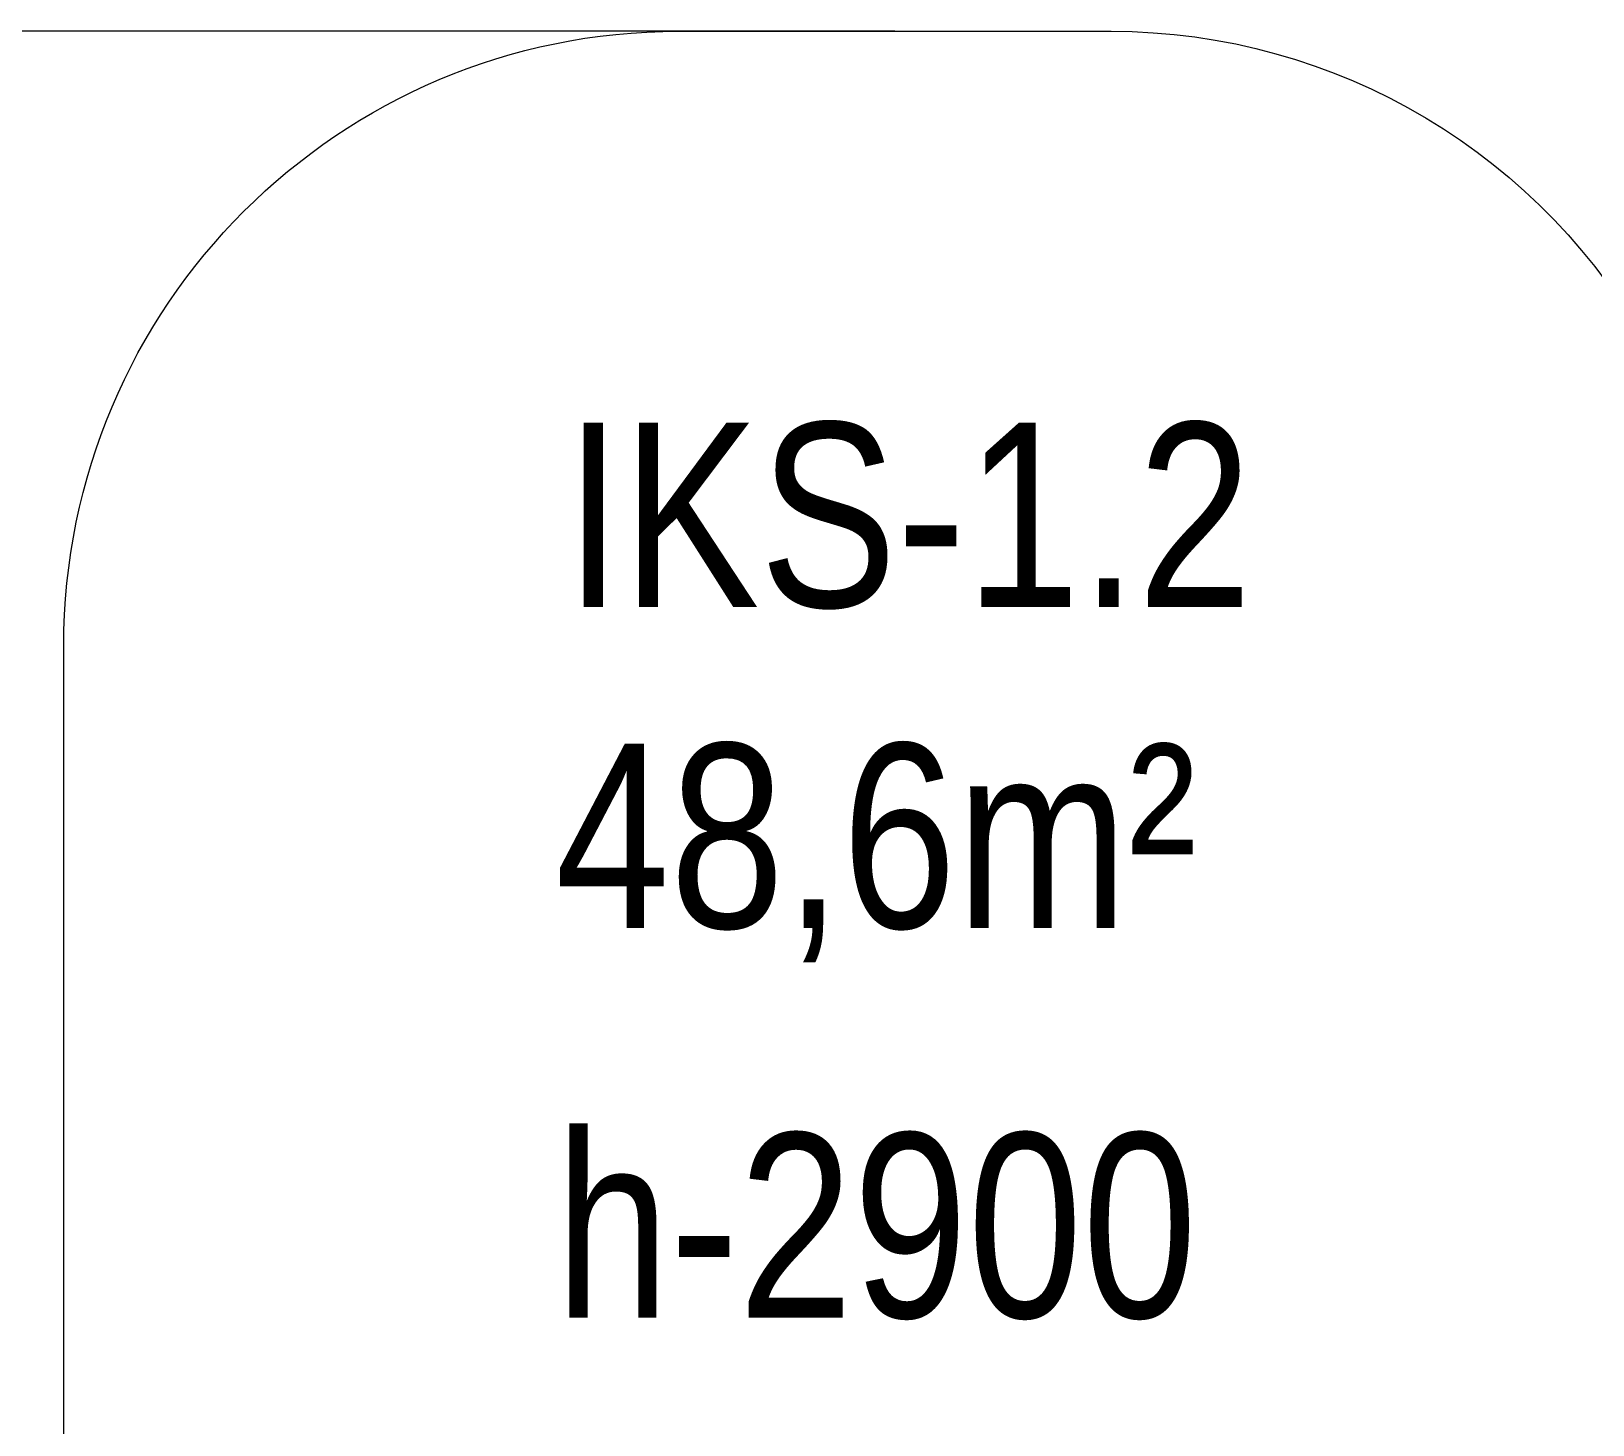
# Model space of a CAD drawing. Header units: millimetres. Extents: x 7072 to 16720, y -5282 to 3540.
# Drawn here: x 9104 to 11644, y 1274 to 3540 of the extents above; entities that cross this region are included whole.
import ezdxf

# ---------------------------------------------------------------- set-up
doc = ezdxf.new("R2010")
doc.units = ezdxf.units.MM
for name, color, linetype in [('DIKOM_ЗОНА', 80, 'Continuous'), ('DIKOM_РАЗМЕР_ЗОНА', 7, 'Continuous'), ('DIKOM_РАЗМЕР_ОБЪЕКТА', 7, 'Continuous')]:
    doc.layers.add(name, color=color, linetype=linetype)
doc.styles.add('style1', font='arial.ttf', dxfattribs={"width": 0.8})
doc.dimstyles.new('1-50', dxfattribs={"dimtxt": 300, "dimasz": 200, "dimexe": 100, "dimexo": 0, "dimgap": 100, "dimtad": 1, "dimtxsty": 'style1', "dimcen": 200, "dimclrd": 7, "dimclre": 7, "dimclrt": 7, "dimadec": 1, "dimazin": 2, "dimtfac": 1, "dimtmove": 0, "dimatfit": 2, "dimfxl": 0, "dimlwd": 25, "dimlwe": 18, "dimarcsym": 0})

# ---------------------------------------------------------------- blocks, each defined once
blk = doc.blocks.new('*D9')
at = {"layer": 'Defpoints', "color": 0, "transparency": 16777216}
for p in [(7522.1, 3540.2), (10508.7, 3540.2), (13173.7, -4520.2)]:
    blk.add_point(p, dxfattribs=at)
at = {"layer": 'DIKOM_РАЗМЕР_ЗОНА', "color": 7, "lineweight": 18, "transparency": 16777216}
for p, q in [((10508.7, 3540.2), (7422.1, 3540.2)), ((13173.7, -4520.2), (7422.1, -4520.2))]:
    blk.add_line(p, q, dxfattribs=at)
at = {"layer": 'DIKOM_РАЗМЕР_ЗОНА', "color": 7, "lineweight": 25, "transparency": 16777216}
blk.add_line((7522.1, -4320.2), (7522.1, 3340.2), dxfattribs=at)
at = {"layer": 'DIKOM_РАЗМЕР_ЗОНА', "color": 7, "transparency": 16777216}
for points in [[(7488.7, 3340.2), (7555.4, 3340.2), (7522.1, 3540.2)], [(7488.7, -4320.2), (7555.4, -4320.2), (7522.1, -4520.2)]]:
    blk.add_solid(points, dxfattribs=at)
at = {"layer": 'DIKOM_РАЗМЕР_ЗОНА', "color": 7, "transparency": 16777216, "insert": (7268.9, -769.8), "char_height": 300, "attachment_point": 5, "rotation": 90, "style": 'style1'}
blk.add_mtext('8050', dxfattribs=at)

msp = doc.modelspace()

# ---------------------------------------------------------------- linework, layer by layer
at = {"layer": 'DIKOM_ЗОНА', "color": 3, "lineweight": 15}
msp.add_lwpolyline([(12163.664, -4090.159, 0.24586718), (11341.991, -3660.118), (10157.113, -3660.118, -0.41421356), (9157.113, -2660.118), (9157.113, 2540.21, -0.41421356), (10157.113, 3540.21), (10860.381, 3540.21, -0.27563488), (11740.364, 3015.216)], format="xyb", dxfattribs=at)

# ---------------------------------------------------------------- texts
at = {"layer": 'DIKOM_РАЗМЕР_ОБЪЕКТА', "char_height": 300, "attachment_point": 1, "style": 'style1'}
for s, insert in [('IKS-1.2', (9971.831, 2903.571)), ('48,6m²', (9956.339, 2381.609))]:
    msp.add_mtext_dynamic_manual_height_columns(s, width=5405.47657, gutter_width=20, heights=[0], dxfattribs=dict(at, insert=insert))
at = {"layer": 'DIKOM_РАЗМЕР_ОБЪЕКТА', "insert": (9956.339, 1747.945), "char_height": 300, "width": 1212.84229, "attachment_point": 1, "style": 'style1'}
msp.add_mtext('h-2900', dxfattribs=at)

# ---------------------------------------------------------------- dimensions: what is measured, and where the dimension line sits
at = {"layer": 'DIKOM_РАЗМЕР_ЗОНА', "color": 3}
dim = msp.add_linear_dim(base=(7522.067, 3540.21), p1=(13173.651, -4520.201), p2=(10508.747, 3540.21), angle=90, text='8050', dimstyle='1-50', dxfattribs=at)
dim.commit()
dim.dimension.update_dxf_attribs({"geometry": '*D9', "text_midpoint": (7522.067, -769.778), "dimtype": 160})

doc.saveas('drawing.dxf')
